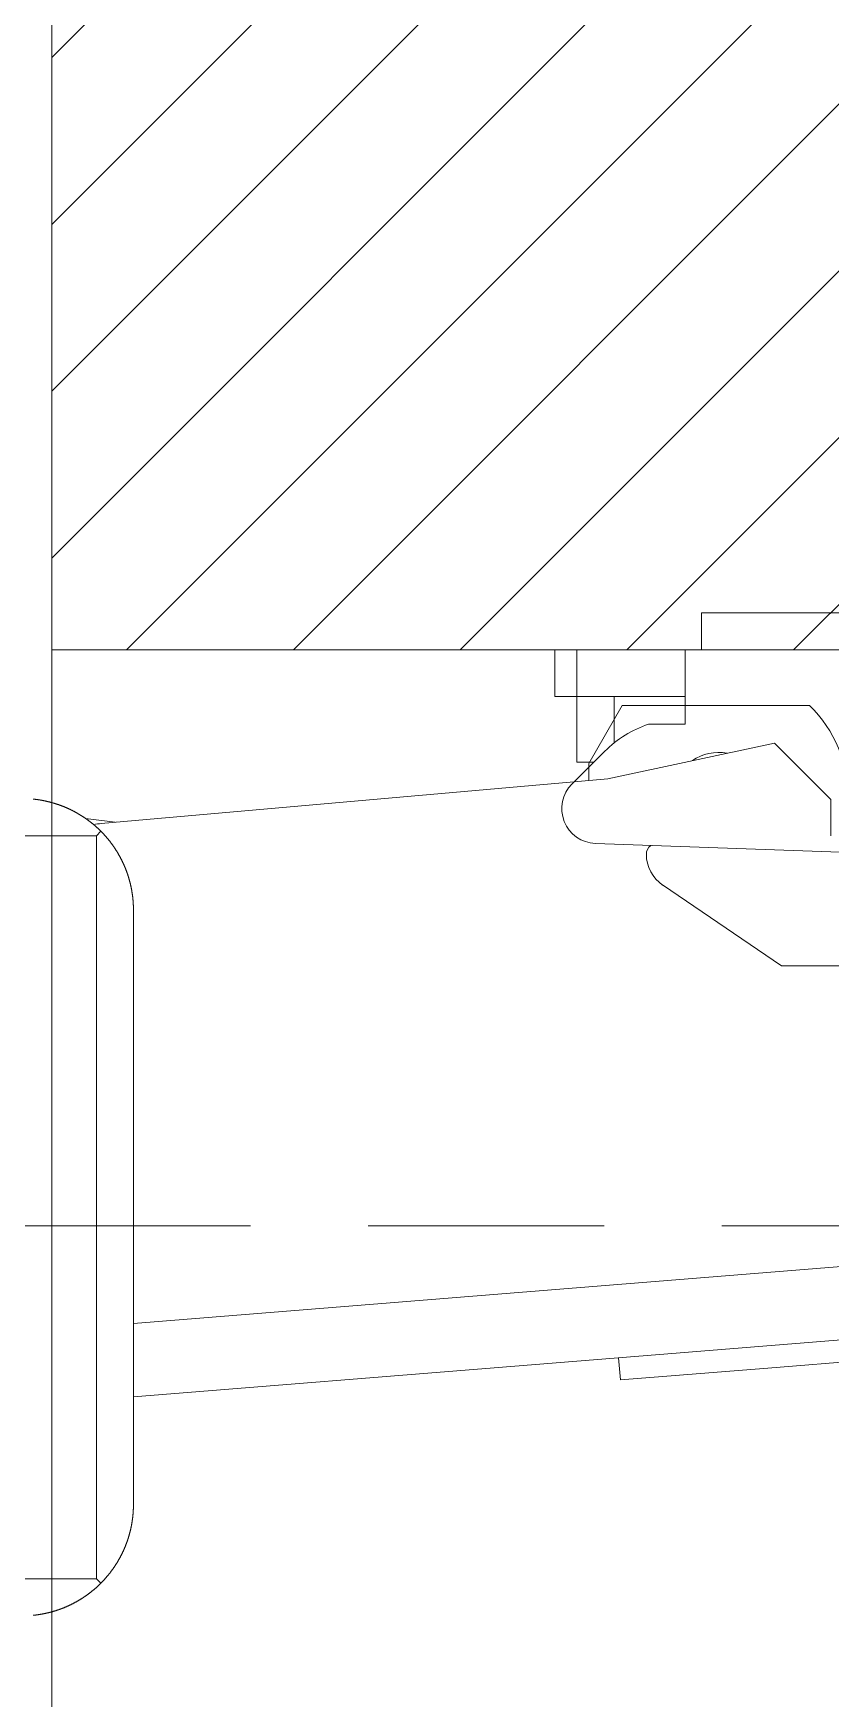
# Model space of a CAD drawing. Header units: millimetres. Extents: x -853320 to 19484, y -510814 to 9708.
# Drawn here: x 12107.37 to 12128.85, y 7799.09 to 7843.91 of the extents above; entities that cross this region are included whole.
import ezdxf

# ---------------------------------------------------------------- set-up
doc = ezdxf.new("R2010")
doc.units = ezdxf.units.MM
doc.linetypes.add('NASCOSTA', pattern=[9.525, 6.35, -3.175])
for name, color, linetype, lineweight in [('F_ARREDI', 7, 'Continuous', 5), ('F_FERRAMENTA', 253, 'Continuous', 5), ('F_Guide', 1, 'Continuous', 9), ('F_LSB Lam.to BIANCO', 30, 'Continuous', 5), ('F_MULTI laminato OPACO', 1, 'Continuous', 5)]:
    doc.layers.add(name, color=color, linetype=linetype, lineweight=lineweight)

# ---------------------------------------------------------------- blocks, each defined once
blk = doc.blocks.new('CERNIERA_batttuta_pianta')
at = {"layer": 'F_FERRAMENTA'}
for p, q in [((813217.441, 528416.163), (813212.389, 528478.95)), ((813218.569, 528426.657), (813217.726, 528437.139)), ((813218.642, 528433.247), (813218.323, 528437.214)), ((813201.82, 528433.425), (813203.334, 528434.942)), ((813203.334, 528434.942), (813204.317, 528434.943)), ((813200.81, 528429.327), (813200.81, 528434.374)), ((813202.777, 528428.941), (813201.82, 528433.425)), ((813218.961, 528429.28), (813218.642, 528433.247)), ((813202.372, 528428.425), (813200.81, 528429.327)), ((813218.362, 528429.231), (813218.961, 528429.28)), ((813203.982, 528415.296), (813202.777, 528428.941)), ((813202.372, 528428.425), (813202.822, 528428.425)), ((813219.414, 528416.163), (813218.569, 528426.657)), ((813205.437, 528416.032), (813205.445, 528416.035)), ((813205.445, 528416.035), (813205.453, 528416.037)), ((813205.453, 528416.037), (813205.462, 528416.04)), ((813205.462, 528416.04), (813205.47, 528416.042)), ((813205.47, 528416.042), (813205.478, 528416.044)), ((813205.478, 528416.044), (813205.486, 528416.047)), ((813205.486, 528416.047), (813205.494, 528416.049)), ((813205.494, 528416.049), (813205.502, 528416.051)), ((813205.502, 528416.051), (813205.51, 528416.054)), ((813205.51, 528416.054), (813205.518, 528416.056)), ((813205.518, 528416.056), (813205.526, 528416.058)), ((813205.526, 528416.058), (813205.535, 528416.06)), ((813205.535, 528416.06), (813205.543, 528416.062)), ((813205.543, 528416.062), (813205.551, 528416.065)), ((813205.551, 528416.065), (813205.559, 528416.067)), ((813205.559, 528416.067), (813205.567, 528416.069)), ((813205.567, 528416.069), (813205.575, 528416.071)), ((813205.575, 528416.071), (813205.583, 528416.073)), ((813205.583, 528416.073), (813205.592, 528416.075)), ((813205.592, 528416.075), (813205.6, 528416.077)), ((813205.6, 528416.077), (813205.608, 528416.079)), ((813205.608, 528416.079), (813205.616, 528416.081)), ((813205.616, 528416.081), (813205.624, 528416.083)), ((813205.624, 528416.083), (813205.632, 528416.085)), ((813205.632, 528416.085), (813205.64, 528416.087)), ((813205.64, 528416.087), (813205.649, 528416.088)), ((813205.649, 528416.088), (813205.657, 528416.09)), ((813205.657, 528416.09), (813205.665, 528416.092)), ((813205.665, 528416.092), (813205.673, 528416.094)), ((813205.673, 528416.094), (813205.681, 528416.096)), ((813205.681, 528416.096), (813205.689, 528416.097)), ((813205.689, 528416.097), (813205.697, 528416.099)), ((813205.697, 528416.099), (813205.706, 528416.101)), ((813205.706, 528416.101), (813205.714, 528416.103)), ((813205.714, 528416.103), (813205.722, 528416.104)), ((813205.722, 528416.104), (813205.73, 528416.106)), ((813205.73, 528416.106), (813205.738, 528416.107)), ((813205.738, 528416.107), (813205.746, 528416.109)), ((813205.746, 528416.109), (813205.755, 528416.11)), ((813205.755, 528416.11), (813205.763, 528416.112)), ((813205.763, 528416.112), (813205.771, 528416.114)), ((813205.771, 528416.114), (813205.779, 528416.115)), ((813205.779, 528416.115), (813205.787, 528416.116)), ((813205.787, 528416.116), (813205.795, 528416.118)), ((813205.795, 528416.118), (813205.803, 528416.119)), ((813205.803, 528416.119), (813205.812, 528416.121)), ((813205.812, 528416.121), (813205.82, 528416.122)), ((813205.82, 528416.122), (813205.828, 528416.123)), ((813205.828, 528416.123), (813205.836, 528416.125)), ((813205.836, 528416.125), (813205.844, 528416.126)), ((813205.844, 528416.126), (813205.852, 528416.127)), ((813205.852, 528416.127), (813205.861, 528416.129)), ((813205.861, 528416.129), (813205.869, 528416.13)), ((813205.869, 528416.13), (813205.877, 528416.131)), ((813205.877, 528416.131), (813205.885, 528416.132)), ((813205.885, 528416.132), (813205.893, 528416.133)), ((813205.893, 528416.133), (813205.901, 528416.134)), ((813205.901, 528416.134), (813205.909, 528416.136)), ((813205.909, 528416.136), (813205.917, 528416.137)), ((813205.917, 528416.137), (813205.926, 528416.138)), ((813205.926, 528416.138), (813205.934, 528416.139)), ((813205.934, 528416.139), (813205.942, 528416.14)), ((813205.942, 528416.14), (813205.95, 528416.141)), ((813205.95, 528416.141), (813205.958, 528416.142)), ((813205.958, 528416.142), (813205.966, 528416.143)), ((813205.966, 528416.143), (813205.974, 528416.144)), ((813205.974, 528416.144), (813205.982, 528416.144)), ((813205.982, 528416.144), (813205.991, 528416.145)), ((813205.991, 528416.145), (813205.999, 528416.146)), ((813205.999, 528416.146), (813206.007, 528416.147)), ((813206.007, 528416.147), (813206.015, 528416.148)), ((813206.015, 528416.148), (813206.023, 528416.149)), ((813206.023, 528416.149), (813206.031, 528416.149)), ((813206.031, 528416.149), (813206.039, 528416.15)), ((813206.039, 528416.15), (813206.047, 528416.151)), ((813206.047, 528416.151), (813206.055, 528416.152)), ((813206.055, 528416.152), (813206.063, 528416.152)), ((813206.063, 528416.152), (813206.071, 528416.153)), ((813206.071, 528416.153), (813206.079, 528416.154)), ((813206.079, 528416.154), (813206.087, 528416.154)), ((813206.087, 528416.154), (813206.096, 528416.155)), ((813206.096, 528416.155), (813206.104, 528416.155)), ((813206.104, 528416.155), (813206.112, 528416.156)), ((813206.112, 528416.156), (813206.12, 528416.156)), ((813206.12, 528416.156), (813206.128, 528416.157)), ((813206.128, 528416.157), (813206.136, 528416.157)), ((813206.136, 528416.157), (813206.144, 528416.158)), ((813206.144, 528416.158), (813206.152, 528416.158)), ((813206.152, 528416.158), (813206.16, 528416.159)), ((813206.16, 528416.159), (813206.168, 528416.159)), ((813206.168, 528416.159), (813206.176, 528416.159)), ((813206.176, 528416.159), (813206.184, 528416.16)), ((813206.184, 528416.16), (813206.192, 528416.16)), ((813206.192, 528416.16), (813206.2, 528416.16)), ((813206.2, 528416.16), (813206.208, 528416.161)), ((813206.208, 528416.161), (813206.216, 528416.161)), ((813206.216, 528416.161), (813206.224, 528416.161)), ((813206.224, 528416.161), (813206.232, 528416.161)), ((813206.232, 528416.161), (813206.24, 528416.162)), ((813206.24, 528416.162), (813206.247, 528416.162)), ((813206.247, 528416.162), (813206.255, 528416.162)), ((813206.255, 528416.162), (813206.263, 528416.162)), ((813206.263, 528416.162), (813206.271, 528416.162)), ((813206.271, 528416.162), (813206.279, 528416.162)), ((813206.279, 528416.162), (813206.287, 528416.162)), ((813206.287, 528416.162), (813206.295, 528416.162)), ((813206.295, 528416.162), (813206.303, 528416.163)), ((813206.303, 528416.163), (813206.311, 528416.163)), ((813206.311, 528416.163), (813222.311, 528416.163)), ((813222.319, 528416.163), (813222.311, 528416.163)), ((813222.327, 528416.162), (813222.319, 528416.163)), ((813222.335, 528416.162), (813222.327, 528416.162)), ((813222.343, 528416.162), (813222.335, 528416.162)), ((813222.351, 528416.162), (813222.343, 528416.162)), ((813222.359, 528416.162), (813222.351, 528416.162)), ((813222.366, 528416.162), (813222.359, 528416.162)), ((813222.374, 528416.162), (813222.366, 528416.162)), ((813222.382, 528416.162), (813222.374, 528416.162)), ((813222.39, 528416.161), (813222.382, 528416.162)), ((813222.398, 528416.161), (813222.39, 528416.161)), ((813222.406, 528416.161), (813222.398, 528416.161)), ((813222.414, 528416.161), (813222.406, 528416.161)), ((813222.422, 528416.16), (813222.414, 528416.161)), ((813222.43, 528416.16), (813222.422, 528416.16)), ((813222.438, 528416.16), (813222.43, 528416.16)), ((813222.446, 528416.159), (813222.438, 528416.16)), ((813222.454, 528416.159), (813222.446, 528416.159)), ((813222.462, 528416.159), (813222.454, 528416.159)), ((813222.47, 528416.158), (813222.462, 528416.159)), ((813222.478, 528416.158), (813222.47, 528416.158)), ((813222.486, 528416.157), (813222.478, 528416.158)), ((813222.494, 528416.157), (813222.486, 528416.157)), ((813222.502, 528416.156), (813222.494, 528416.157)), ((813222.51, 528416.156), (813222.502, 528416.156)), ((813222.518, 528416.155), (813222.51, 528416.156)), ((813222.526, 528416.155), (813222.518, 528416.155)), ((813222.534, 528416.154), (813222.526, 528416.155)), ((813222.542, 528416.154), (813222.534, 528416.154)), ((813222.551, 528416.153), (813222.542, 528416.154)), ((813222.559, 528416.152), (813222.551, 528416.153)), ((813222.567, 528416.152), (813222.559, 528416.152)), ((813222.575, 528416.151), (813222.567, 528416.152)), ((813222.583, 528416.15), (813222.575, 528416.151)), ((813222.591, 528416.149), (813222.583, 528416.15)), ((813222.599, 528416.149), (813222.591, 528416.149)), ((813222.607, 528416.148), (813222.599, 528416.149)), ((813222.615, 528416.147), (813222.607, 528416.148)), ((813222.623, 528416.146), (813222.615, 528416.147)), ((813222.631, 528416.145), (813222.623, 528416.146)), ((813222.639, 528416.144), (813222.631, 528416.145)), ((813222.648, 528416.144), (813222.639, 528416.144)), ((813222.656, 528416.143), (813222.648, 528416.144)), ((813222.664, 528416.142), (813222.656, 528416.143)), ((813222.672, 528416.141), (813222.664, 528416.142)), ((813222.68, 528416.14), (813222.672, 528416.141)), ((813222.688, 528416.139), (813222.68, 528416.14)), ((813222.696, 528416.138), (813222.688, 528416.139)), ((813222.704, 528416.137), (813222.696, 528416.138)), ((813222.713, 528416.136), (813222.704, 528416.137)), ((813222.721, 528416.134), (813222.713, 528416.136)), ((813222.729, 528416.133), (813222.721, 528416.134)), ((813222.737, 528416.132), (813222.729, 528416.133)), ((813222.745, 528416.131), (813222.737, 528416.132)), ((813222.753, 528416.13), (813222.745, 528416.131)), ((813222.761, 528416.129), (813222.753, 528416.13)), ((813222.77, 528416.127), (813222.761, 528416.129)), ((813222.778, 528416.126), (813222.77, 528416.127)), ((813222.786, 528416.125), (813222.778, 528416.126)), ((813222.794, 528416.123), (813222.786, 528416.125)), ((813222.802, 528416.122), (813222.794, 528416.123)), ((813222.81, 528416.121), (813222.802, 528416.122)), ((813222.818, 528416.119), (813222.81, 528416.121)), ((813222.827, 528416.118), (813222.818, 528416.119)), ((813222.835, 528416.116), (813222.827, 528416.118)), ((813222.843, 528416.115), (813222.835, 528416.116)), ((813222.851, 528416.114), (813222.843, 528416.115)), ((813222.859, 528416.112), (813222.851, 528416.114)), ((813222.867, 528416.11), (813222.859, 528416.112)), ((813222.876, 528416.109), (813222.867, 528416.11)), ((813222.884, 528416.107), (813222.876, 528416.109)), ((813222.892, 528416.106), (813222.884, 528416.107)), ((813222.9, 528416.104), (813222.892, 528416.106)), ((813222.908, 528416.103), (813222.9, 528416.104)), ((813222.916, 528416.101), (813222.908, 528416.103)), ((813222.924, 528416.099), (813222.916, 528416.101)), ((813222.933, 528416.097), (813222.924, 528416.099)), ((813222.941, 528416.096), (813222.933, 528416.097)), ((813222.949, 528416.094), (813222.941, 528416.096)), ((813222.957, 528416.092), (813222.949, 528416.094)), ((813222.965, 528416.09), (813222.957, 528416.092)), ((813222.973, 528416.088), (813222.965, 528416.09)), ((813222.982, 528416.087), (813222.973, 528416.088)), ((813222.99, 528416.085), (813222.982, 528416.087)), ((813222.998, 528416.083), (813222.99, 528416.085)), ((813223.006, 528416.081), (813222.998, 528416.083)), ((813223.014, 528416.079), (813223.006, 528416.081)), ((813223.022, 528416.077), (813223.014, 528416.079)), ((813223.03, 528416.075), (813223.022, 528416.077)), ((813223.039, 528416.073), (813223.03, 528416.075)), ((813223.047, 528416.071), (813223.039, 528416.073)), ((813223.055, 528416.069), (813223.047, 528416.071)), ((813223.063, 528416.067), (813223.055, 528416.069)), ((813223.071, 528416.065), (813223.063, 528416.067)), ((813223.079, 528416.062), (813223.071, 528416.065)), ((813223.087, 528416.06), (813223.079, 528416.062)), ((813223.095, 528416.058), (813223.087, 528416.06)), ((813223.104, 528416.056), (813223.095, 528416.058)), ((813223.112, 528416.054), (813223.104, 528416.056)), ((813223.12, 528416.051), (813223.112, 528416.054)), ((813223.128, 528416.049), (813223.12, 528416.051)), ((813223.136, 528416.047), (813223.128, 528416.049)), ((813223.144, 528416.044), (813223.136, 528416.047)), ((813223.152, 528416.042), (813223.144, 528416.044)), ((813223.16, 528416.04), (813223.152, 528416.042)), ((813223.168, 528416.037), (813223.16, 528416.04)), ((813223.177, 528416.035), (813223.168, 528416.037)), ((813223.185, 528416.032), (813223.177, 528416.035)), ((813203.845, 528414.872), (813203.949, 528415.672)), ((813204.539, 528415.584), (813204.547, 528415.589)), ((813204.547, 528415.589), (813204.554, 528415.594)), ((813204.554, 528415.594), (813204.561, 528415.599)), ((813204.561, 528415.599), (813204.568, 528415.604)), ((813204.568, 528415.604), (813204.575, 528415.609)), ((813204.575, 528415.609), (813204.582, 528415.614)), ((813204.582, 528415.614), (813204.589, 528415.619)), ((813204.589, 528415.619), (813204.596, 528415.624)), ((813204.596, 528415.624), (813204.604, 528415.629)), ((813204.604, 528415.629), (813204.611, 528415.634)), ((813204.611, 528415.634), (813204.618, 528415.639)), ((813204.618, 528415.639), (813204.625, 528415.644)), ((813204.625, 528415.644), (813204.633, 528415.649)), ((813204.633, 528415.649), (813204.64, 528415.654)), ((813204.64, 528415.654), (813204.647, 528415.659)), ((813204.647, 528415.659), (813204.654, 528415.664)), ((813204.654, 528415.664), (813204.662, 528415.668)), ((813204.662, 528415.668), (813204.669, 528415.673)), ((813204.669, 528415.673), (813204.676, 528415.678)), ((813204.676, 528415.678), (813204.684, 528415.683)), ((813204.684, 528415.683), (813204.691, 528415.687)), ((813204.691, 528415.687), (813204.698, 528415.692)), ((813204.698, 528415.692), (813204.706, 528415.697)), ((813204.706, 528415.697), (813204.713, 528415.701)), ((813204.713, 528415.701), (813204.72, 528415.706)), ((813204.72, 528415.706), (813204.728, 528415.711)), ((813204.728, 528415.711), (813204.735, 528415.715)), ((813204.735, 528415.715), (813204.742, 528415.72)), ((813204.742, 528415.72), (813204.75, 528415.724)), ((813204.75, 528415.724), (813204.757, 528415.729)), ((813204.757, 528415.729), (813204.765, 528415.733)), ((813204.765, 528415.733), (813204.772, 528415.738)), ((813204.772, 528415.738), (813204.78, 528415.742)), ((813204.78, 528415.742), (813204.787, 528415.747)), ((813204.787, 528415.747), (813204.795, 528415.751)), ((813204.795, 528415.751), (813204.802, 528415.755)), ((813204.802, 528415.755), (813204.81, 528415.76)), ((813204.81, 528415.76), (813204.817, 528415.764)), ((813204.817, 528415.764), (813204.825, 528415.768)), ((813204.825, 528415.768), (813204.832, 528415.773)), ((813204.832, 528415.773), (813204.84, 528415.777)), ((813204.84, 528415.777), (813204.847, 528415.781)), ((813204.847, 528415.781), (813204.855, 528415.785)), ((813204.855, 528415.785), (813204.862, 528415.79)), ((813204.862, 528415.79), (813204.87, 528415.794)), ((813204.87, 528415.794), (813204.878, 528415.798)), ((813204.878, 528415.798), (813204.885, 528415.802)), ((813204.885, 528415.802), (813204.893, 528415.806)), ((813204.893, 528415.806), (813204.9, 528415.81)), ((813204.9, 528415.81), (813204.908, 528415.814)), ((813204.908, 528415.814), (813204.916, 528415.818)), ((813204.916, 528415.818), (813204.923, 528415.822)), ((813204.923, 528415.822), (813204.931, 528415.826)), ((813204.931, 528415.826), (813204.939, 528415.83)), ((813204.939, 528415.83), (813204.946, 528415.834)), ((813204.946, 528415.834), (813204.954, 528415.838)), ((813204.954, 528415.838), (813204.962, 528415.842)), ((813204.962, 528415.842), (813204.97, 528415.846)), ((813204.97, 528415.846), (813204.977, 528415.85)), ((813204.977, 528415.85), (813204.985, 528415.854)), ((813204.985, 528415.854), (813204.993, 528415.857)), ((813204.993, 528415.857), (813205, 528415.861)), ((813205, 528415.861), (813205.008, 528415.865)), ((813205.008, 528415.865), (813205.016, 528415.869)), ((813205.016, 528415.869), (813205.024, 528415.872)), ((813205.024, 528415.872), (813205.031, 528415.876)), ((813205.031, 528415.876), (813205.039, 528415.88)), ((813205.039, 528415.88), (813205.047, 528415.883)), ((813205.047, 528415.883), (813205.055, 528415.887)), ((813205.055, 528415.887), (813205.063, 528415.891)), ((813205.063, 528415.891), (813205.071, 528415.894)), ((813205.071, 528415.894), (813205.078, 528415.898)), ((813205.078, 528415.898), (813205.086, 528415.901)), ((813205.086, 528415.901), (813205.094, 528415.905)), ((813205.094, 528415.905), (813205.102, 528415.908)), ((813205.102, 528415.908), (813205.11, 528415.912)), ((813205.11, 528415.912), (813205.118, 528415.915)), ((813205.118, 528415.915), (813205.125, 528415.918)), ((813205.125, 528415.918), (813205.133, 528415.922)), ((813205.133, 528415.922), (813205.141, 528415.925)), ((813205.141, 528415.925), (813205.149, 528415.928)), ((813205.149, 528415.928), (813205.157, 528415.932)), ((813205.157, 528415.932), (813205.165, 528415.935)), ((813205.165, 528415.935), (813205.173, 528415.938)), ((813205.173, 528415.938), (813205.181, 528415.942)), ((813205.181, 528415.942), (813205.189, 528415.945)), ((813205.189, 528415.945), (813205.197, 528415.948)), ((813205.197, 528415.948), (813205.205, 528415.951)), ((813205.205, 528415.951), (813205.213, 528415.954)), ((813205.213, 528415.954), (813205.22, 528415.957)), ((813205.22, 528415.957), (813205.228, 528415.96)), ((813205.228, 528415.96), (813205.236, 528415.963)), ((813205.236, 528415.963), (813205.244, 528415.967)), ((813205.244, 528415.967), (813205.252, 528415.97)), ((813205.252, 528415.97), (813205.26, 528415.973)), ((813205.26, 528415.973), (813205.268, 528415.976)), ((813205.268, 528415.976), (813205.276, 528415.978)), ((813205.276, 528415.978), (813205.284, 528415.981)), ((813205.284, 528415.981), (813205.292, 528415.984)), ((813205.292, 528415.984), (813205.3, 528415.987)), ((813205.3, 528415.987), (813205.308, 528415.99)), ((813205.308, 528415.99), (813205.316, 528415.993)), ((813205.316, 528415.993), (813205.324, 528415.996)), ((813205.324, 528415.996), (813205.332, 528415.998)), ((813205.332, 528415.998), (813205.34, 528416.001)), ((813205.34, 528416.001), (813205.349, 528416.004)), ((813205.349, 528416.004), (813205.357, 528416.007)), ((813205.357, 528416.007), (813205.365, 528416.009)), ((813205.365, 528416.009), (813205.373, 528416.012)), ((813205.373, 528416.012), (813205.381, 528416.015)), ((813205.381, 528416.015), (813205.389, 528416.017)), ((813205.389, 528416.017), (813205.397, 528416.02)), ((813205.397, 528416.02), (813205.405, 528416.022)), ((813205.405, 528416.022), (813205.413, 528416.025)), ((813205.413, 528416.025), (813205.421, 528416.027)), ((813205.421, 528416.027), (813205.429, 528416.03)), ((813205.429, 528416.03), (813205.437, 528416.032)), ((813223.193, 528416.03), (813223.185, 528416.032)), ((813223.201, 528416.027), (813223.193, 528416.03)), ((813223.209, 528416.025), (813223.201, 528416.027)), ((813223.217, 528416.022), (813223.209, 528416.025)), ((813223.225, 528416.02), (813223.217, 528416.022)), ((813223.233, 528416.017), (813223.225, 528416.02)), ((813223.241, 528416.015), (813223.233, 528416.017)), ((813223.249, 528416.012), (813223.241, 528416.015)), ((813223.257, 528416.009), (813223.249, 528416.012)), ((813223.265, 528416.007), (813223.257, 528416.009)), ((813223.273, 528416.004), (813223.265, 528416.007)), ((813223.281, 528416.001), (813223.273, 528416.004)), ((813223.289, 528415.998), (813223.281, 528416.001)), ((813223.297, 528415.996), (813223.289, 528415.998)), ((813223.306, 528415.993), (813223.297, 528415.996)), ((813223.314, 528415.99), (813223.306, 528415.993)), ((813223.322, 528415.987), (813223.314, 528415.99)), ((813223.33, 528415.984), (813223.322, 528415.987)), ((813223.338, 528415.981), (813223.33, 528415.984)), ((813223.346, 528415.978), (813223.338, 528415.981)), ((813223.354, 528415.976), (813223.346, 528415.978)), ((813223.362, 528415.973), (813223.354, 528415.976)), ((813223.37, 528415.97), (813223.362, 528415.973)), ((813223.378, 528415.967), (813223.37, 528415.97)), ((813223.385, 528415.963), (813223.378, 528415.967)), ((813223.393, 528415.96), (813223.385, 528415.963)), ((813223.401, 528415.957), (813223.393, 528415.96)), ((813223.409, 528415.954), (813223.401, 528415.957)), ((813223.417, 528415.951), (813223.409, 528415.954)), ((813223.425, 528415.948), (813223.417, 528415.951)), ((813223.433, 528415.945), (813223.425, 528415.948)), ((813223.441, 528415.942), (813223.433, 528415.945)), ((813223.449, 528415.938), (813223.441, 528415.942)), ((813223.457, 528415.935), (813223.449, 528415.938)), ((813223.465, 528415.932), (813223.457, 528415.935)), ((813223.473, 528415.928), (813223.465, 528415.932)), ((813223.481, 528415.925), (813223.473, 528415.928)), ((813223.489, 528415.922), (813223.481, 528415.925)), ((813223.496, 528415.918), (813223.489, 528415.922)), ((813223.504, 528415.915), (813223.496, 528415.918)), ((813223.512, 528415.912), (813223.504, 528415.915)), ((813223.52, 528415.908), (813223.512, 528415.912)), ((813223.528, 528415.905), (813223.52, 528415.908)), ((813223.536, 528415.901), (813223.528, 528415.905)), ((813223.544, 528415.898), (813223.536, 528415.901)), ((813223.551, 528415.894), (813223.544, 528415.898)), ((813223.559, 528415.891), (813223.551, 528415.894)), ((813223.567, 528415.887), (813223.559, 528415.891)), ((813223.575, 528415.883), (813223.567, 528415.887)), ((813223.583, 528415.88), (813223.575, 528415.883)), ((813223.59, 528415.876), (813223.583, 528415.88)), ((813223.598, 528415.872), (813223.59, 528415.876)), ((813223.606, 528415.869), (813223.598, 528415.872)), ((813223.614, 528415.865), (813223.606, 528415.869)), ((813223.621, 528415.861), (813223.614, 528415.865)), ((813223.629, 528415.857), (813223.621, 528415.861)), ((813223.637, 528415.854), (813223.629, 528415.857)), ((813223.645, 528415.85), (813223.637, 528415.854)), ((813223.652, 528415.846), (813223.645, 528415.85)), ((813223.66, 528415.842), (813223.652, 528415.846)), ((813223.668, 528415.838), (813223.66, 528415.842)), ((813223.675, 528415.834), (813223.668, 528415.838)), ((813223.683, 528415.83), (813223.675, 528415.834)), ((813223.691, 528415.826), (813223.683, 528415.83)), ((813223.698, 528415.822), (813223.691, 528415.826)), ((813223.706, 528415.818), (813223.698, 528415.822)), ((813223.714, 528415.814), (813223.706, 528415.818)), ((813223.721, 528415.81), (813223.714, 528415.814)), ((813223.729, 528415.806), (813223.721, 528415.81)), ((813223.737, 528415.802), (813223.729, 528415.806)), ((813223.744, 528415.798), (813223.737, 528415.802)), ((813223.752, 528415.794), (813223.744, 528415.798)), ((813223.759, 528415.79), (813223.752, 528415.794)), ((813223.767, 528415.785), (813223.759, 528415.79)), ((813223.775, 528415.781), (813223.767, 528415.785)), ((813223.782, 528415.777), (813223.775, 528415.781)), ((813223.79, 528415.773), (813223.782, 528415.777)), ((813223.797, 528415.768), (813223.79, 528415.773)), ((813223.805, 528415.764), (813223.797, 528415.768)), ((813223.812, 528415.76), (813223.805, 528415.764)), ((813223.82, 528415.755), (813223.812, 528415.76)), ((813223.827, 528415.751), (813223.82, 528415.755)), ((813223.835, 528415.747), (813223.827, 528415.751)), ((813223.842, 528415.742), (813223.835, 528415.747)), ((813223.85, 528415.738), (813223.842, 528415.742)), ((813223.857, 528415.733), (813223.85, 528415.738)), ((813223.865, 528415.729), (813223.857, 528415.733)), ((813223.872, 528415.724), (813223.865, 528415.729)), ((813223.879, 528415.72), (813223.872, 528415.724)), ((813223.887, 528415.715), (813223.879, 528415.72)), ((813223.894, 528415.711), (813223.887, 528415.715)), ((813223.902, 528415.706), (813223.894, 528415.711)), ((813223.909, 528415.701), (813223.902, 528415.706)), ((813223.916, 528415.697), (813223.909, 528415.701)), ((813223.924, 528415.692), (813223.916, 528415.697)), ((813223.931, 528415.687), (813223.924, 528415.692)), ((813223.938, 528415.683), (813223.931, 528415.687)), ((813223.946, 528415.678), (813223.938, 528415.683)), ((813223.953, 528415.673), (813223.946, 528415.678)), ((813223.96, 528415.668), (813223.953, 528415.673)), ((813223.968, 528415.664), (813223.96, 528415.668)), ((813223.975, 528415.659), (813223.968, 528415.664)), ((813223.982, 528415.654), (813223.975, 528415.659)), ((813223.989, 528415.649), (813223.982, 528415.654)), ((813223.997, 528415.644), (813223.989, 528415.649)), ((813224.004, 528415.639), (813223.997, 528415.644)), ((813224.011, 528415.634), (813224.004, 528415.639)), ((813224.018, 528415.629), (813224.011, 528415.634)), ((813224.025, 528415.624), (813224.018, 528415.629)), ((813224.033, 528415.619), (813224.025, 528415.624)), ((813224.04, 528415.614), (813224.033, 528415.619)), ((813224.047, 528415.609), (813224.04, 528415.614)), ((813224.054, 528415.604), (813224.047, 528415.609)), ((813224.061, 528415.599), (813224.054, 528415.604)), ((813224.068, 528415.594), (813224.061, 528415.599)), ((813224.075, 528415.589), (813224.068, 528415.594)), ((813224.082, 528415.584), (813224.075, 528415.589)), ((813204.049, 528415.134), (813204.055, 528415.141)), ((813204.055, 528415.141), (813204.061, 528415.147)), ((813204.061, 528415.147), (813204.067, 528415.154)), ((813204.067, 528415.154), (813204.073, 528415.16)), ((813204.073, 528415.16), (813204.079, 528415.167)), ((813204.079, 528415.167), (813204.085, 528415.174)), ((813204.085, 528415.174), (813204.091, 528415.18)), ((813204.091, 528415.18), (813204.097, 528415.187)), ((813204.097, 528415.187), (813204.103, 528415.193)), ((813204.103, 528415.193), (813204.109, 528415.2)), ((813204.109, 528415.2), (813204.115, 528415.207)), ((813204.115, 528415.207), (813204.121, 528415.213)), ((813204.121, 528415.213), (813204.127, 528415.22)), ((813204.127, 528415.22), (813204.133, 528415.226)), ((813204.133, 528415.226), (813204.139, 528415.233)), ((813204.139, 528415.233), (813204.146, 528415.239)), ((813204.146, 528415.239), (813204.152, 528415.245)), ((813204.152, 528415.245), (813204.158, 528415.252)), ((813204.158, 528415.252), (813204.164, 528415.258)), ((813204.164, 528415.258), (813204.171, 528415.265)), ((813204.171, 528415.265), (813204.177, 528415.271)), ((813204.177, 528415.271), (813204.183, 528415.278)), ((813204.183, 528415.278), (813204.19, 528415.284)), ((813204.19, 528415.284), (813204.196, 528415.29)), ((813204.311, 528415.163), (813204.19, 528415.284)), ((813204.196, 528415.29), (813204.202, 528415.297)), ((813204.202, 528415.297), (813204.209, 528415.303)), ((813204.209, 528415.303), (813204.215, 528415.309)), ((813204.215, 528415.309), (813204.222, 528415.315)), ((813204.222, 528415.315), (813204.228, 528415.322)), ((813204.228, 528415.322), (813204.234, 528415.328)), ((813204.234, 528415.328), (813204.241, 528415.334)), ((813204.241, 528415.334), (813204.247, 528415.34)), ((813204.247, 528415.34), (813204.254, 528415.346)), ((813204.254, 528415.346), (813204.26, 528415.352)), ((813204.26, 528415.352), (813204.267, 528415.359)), ((813204.267, 528415.359), (813204.273, 528415.365)), ((813204.273, 528415.365), (813204.28, 528415.371)), ((813204.28, 528415.371), (813204.287, 528415.377)), ((813204.287, 528415.377), (813204.293, 528415.383)), ((813204.293, 528415.383), (813204.3, 528415.389)), ((813204.3, 528415.389), (813204.306, 528415.395)), ((813204.306, 528415.395), (813204.313, 528415.401)), ((813204.311, 528415.163), (813224.311, 528415.163)), ((813204.311, 528412.963), (813204.311, 528415.163)), ((813204.313, 528415.401), (813204.32, 528415.406)), ((813204.32, 528415.406), (813204.326, 528415.412)), ((813204.326, 528415.412), (813204.333, 528415.418)), ((813204.333, 528415.418), (813204.34, 528415.424)), ((813204.34, 528415.424), (813204.346, 528415.43)), ((813204.346, 528415.43), (813204.353, 528415.436)), ((813204.353, 528415.436), (813204.36, 528415.441)), ((813204.36, 528415.441), (813204.367, 528415.447)), ((813204.367, 528415.447), (813204.373, 528415.453)), ((813204.373, 528415.453), (813204.38, 528415.459)), ((813204.38, 528415.459), (813204.387, 528415.464)), ((813204.387, 528415.464), (813204.394, 528415.47)), ((813204.394, 528415.47), (813204.4, 528415.476)), ((813204.4, 528415.476), (813204.407, 528415.481)), ((813204.407, 528415.481), (813204.414, 528415.487)), ((813204.414, 528415.487), (813204.421, 528415.492)), ((813204.421, 528415.492), (813204.428, 528415.498)), ((813204.428, 528415.498), (813204.435, 528415.503)), ((813204.435, 528415.503), (813204.442, 528415.509)), ((813204.442, 528415.509), (813204.448, 528415.514)), ((813204.448, 528415.514), (813204.455, 528415.52)), ((813204.455, 528415.52), (813204.462, 528415.525)), ((813204.462, 528415.525), (813204.469, 528415.531)), ((813204.469, 528415.531), (813204.476, 528415.536)), ((813204.476, 528415.536), (813204.483, 528415.541)), ((813204.483, 528415.541), (813204.49, 528415.547)), ((813204.49, 528415.547), (813204.497, 528415.552)), ((813204.497, 528415.552), (813204.504, 528415.557)), ((813204.504, 528415.557), (813204.511, 528415.563)), ((813204.511, 528415.563), (813204.518, 528415.568)), ((813204.518, 528415.568), (813204.525, 528415.573)), ((813204.525, 528415.573), (813204.532, 528415.578)), ((813204.532, 528415.578), (813204.539, 528415.584)), ((813224.09, 528415.578), (813224.082, 528415.584)), ((813224.097, 528415.573), (813224.09, 528415.578)), ((813224.104, 528415.568), (813224.097, 528415.573)), ((813224.111, 528415.563), (813224.104, 528415.568)), ((813224.118, 528415.557), (813224.111, 528415.563)), ((813224.125, 528415.552), (813224.118, 528415.557)), ((813224.132, 528415.547), (813224.125, 528415.552)), ((813224.139, 528415.541), (813224.132, 528415.547)), ((813224.146, 528415.536), (813224.139, 528415.541)), ((813224.153, 528415.531), (813224.146, 528415.536)), ((813224.16, 528415.525), (813224.153, 528415.531)), ((813224.167, 528415.52), (813224.16, 528415.525)), ((813224.173, 528415.514), (813224.167, 528415.52)), ((813224.18, 528415.509), (813224.173, 528415.514)), ((813224.187, 528415.503), (813224.18, 528415.509)), ((813224.194, 528415.498), (813224.187, 528415.503)), ((813224.201, 528415.492), (813224.194, 528415.498)), ((813224.208, 528415.487), (813224.201, 528415.492)), ((813224.215, 528415.481), (813224.208, 528415.487)), ((813224.221, 528415.476), (813224.215, 528415.481)), ((813224.228, 528415.47), (813224.221, 528415.476)), ((813224.235, 528415.464), (813224.228, 528415.47)), ((813224.242, 528415.459), (813224.235, 528415.464)), ((813224.249, 528415.453), (813224.242, 528415.459)), ((813224.255, 528415.447), (813224.249, 528415.453)), ((813224.262, 528415.441), (813224.255, 528415.447)), ((813224.269, 528415.436), (813224.262, 528415.441)), ((813224.276, 528415.43), (813224.269, 528415.436)), ((813224.282, 528415.424), (813224.276, 528415.43)), ((813224.289, 528415.418), (813224.282, 528415.424)), ((813224.296, 528415.412), (813224.289, 528415.418)), ((813224.302, 528415.406), (813224.296, 528415.412)), ((813224.309, 528415.401), (813224.302, 528415.406)), ((813224.316, 528415.395), (813224.309, 528415.401)), ((813224.311, 528415.163), (813224.432, 528415.284)), ((813224.311, 528412.963), (813224.311, 528415.163)), ((813224.322, 528415.389), (813224.316, 528415.395)), ((813224.329, 528415.383), (813224.322, 528415.389)), ((813224.335, 528415.377), (813224.329, 528415.383)), ((813224.342, 528415.371), (813224.335, 528415.377)), ((813224.348, 528415.365), (813224.342, 528415.371)), ((813224.355, 528415.359), (813224.348, 528415.365)), ((813224.361, 528415.352), (813224.355, 528415.359)), ((813224.368, 528415.346), (813224.361, 528415.352)), ((813224.374, 528415.34), (813224.368, 528415.346)), ((813224.381, 528415.334), (813224.374, 528415.34)), ((813224.387, 528415.328), (813224.381, 528415.334)), ((813224.394, 528415.322), (813224.387, 528415.328)), ((813224.4, 528415.315), (813224.394, 528415.322)), ((813224.407, 528415.309), (813224.4, 528415.315)), ((813224.413, 528415.303), (813224.407, 528415.309)), ((813224.42, 528415.297), (813224.413, 528415.303)), ((813224.426, 528415.29), (813224.42, 528415.297)), ((813224.432, 528415.284), (813224.426, 528415.29)), ((813224.439, 528415.278), (813224.432, 528415.284)), ((813224.445, 528415.271), (813224.439, 528415.278)), ((813224.451, 528415.265), (813224.445, 528415.271)), ((813224.458, 528415.258), (813224.451, 528415.265)), ((813224.464, 528415.252), (813224.458, 528415.258)), ((813224.47, 528415.245), (813224.464, 528415.252)), ((813224.476, 528415.239), (813224.47, 528415.245)), ((813224.482, 528415.233), (813224.476, 528415.239)), ((813224.489, 528415.226), (813224.482, 528415.233)), ((813224.495, 528415.22), (813224.489, 528415.226)), ((813224.501, 528415.213), (813224.495, 528415.22)), ((813224.507, 528415.207), (813224.501, 528415.213)), ((813224.513, 528415.2), (813224.507, 528415.207)), ((813224.519, 528415.193), (813224.513, 528415.2)), ((813224.525, 528415.187), (813224.519, 528415.193)), ((813224.531, 528415.18), (813224.525, 528415.187)), ((813224.537, 528415.174), (813224.531, 528415.18)), ((813224.543, 528415.167), (813224.537, 528415.174)), ((813224.549, 528415.16), (813224.543, 528415.167)), ((813224.555, 528415.154), (813224.549, 528415.16)), ((813224.561, 528415.147), (813224.555, 528415.154)), ((813224.567, 528415.141), (813224.561, 528415.147)), ((813224.572, 528415.134), (813224.567, 528415.141)), ((813203.727, 528414.686), (813203.731, 528414.694)), ((813203.731, 528414.694), (813203.736, 528414.701)), ((813203.736, 528414.701), (813203.74, 528414.709)), ((813203.74, 528414.709), (813203.745, 528414.716)), ((813203.745, 528414.716), (813203.749, 528414.724)), ((813203.749, 528414.724), (813203.754, 528414.731)), ((813203.754, 528414.731), (813203.758, 528414.738)), ((813203.758, 528414.738), (813203.763, 528414.746)), ((813203.763, 528414.746), (813203.767, 528414.753)), ((813203.767, 528414.753), (813203.772, 528414.761)), ((813203.772, 528414.761), (813203.777, 528414.768)), ((813203.777, 528414.768), (813203.781, 528414.775)), ((813203.781, 528414.775), (813203.786, 528414.783)), ((813203.786, 528414.783), (813203.791, 528414.79)), ((813203.791, 528414.79), (813203.795, 528414.797)), ((813203.795, 528414.797), (813203.8, 528414.805)), ((813203.8, 528414.805), (813203.805, 528414.812)), ((813203.805, 528414.812), (813203.81, 528414.819)), ((813203.81, 528414.819), (813203.815, 528414.826)), ((813203.815, 528414.826), (813203.82, 528414.834)), ((813203.82, 528414.834), (813203.824, 528414.841)), ((813203.824, 528414.841), (813203.829, 528414.848)), ((813203.829, 528414.848), (813203.834, 528414.855)), ((813203.834, 528414.855), (813203.839, 528414.863)), ((813203.839, 528414.863), (813203.844, 528414.87)), ((813203.844, 528414.87), (813203.849, 528414.877)), ((813203.849, 528414.877), (813203.854, 528414.884)), ((813203.854, 528414.884), (813203.859, 528414.891)), ((813203.859, 528414.891), (813203.864, 528414.899)), ((813203.864, 528414.899), (813203.869, 528414.906)), ((813203.869, 528414.906), (813203.874, 528414.913)), ((813203.874, 528414.913), (813203.88, 528414.92)), ((813203.88, 528414.92), (813203.885, 528414.927)), ((813203.885, 528414.927), (813203.89, 528414.934)), ((813203.89, 528414.934), (813203.895, 528414.941)), ((813203.895, 528414.941), (813203.9, 528414.948)), ((813203.9, 528414.948), (813203.905, 528414.955)), ((813203.905, 528414.955), (813203.911, 528414.962)), ((813203.911, 528414.962), (813203.916, 528414.969)), ((813203.916, 528414.969), (813203.921, 528414.976)), ((813203.921, 528414.976), (813203.927, 528414.983)), ((813203.927, 528414.983), (813203.932, 528414.99)), ((813203.932, 528414.99), (813203.937, 528414.997)), ((813203.937, 528414.997), (813203.943, 528415.004)), ((813203.943, 528415.004), (813203.948, 528415.011)), ((813203.948, 528415.011), (813203.954, 528415.018)), ((813203.954, 528415.018), (813203.959, 528415.025)), ((813203.959, 528415.025), (813203.965, 528415.032)), ((813203.965, 528415.032), (813203.97, 528415.039)), ((813203.97, 528415.039), (813203.976, 528415.046)), ((813203.976, 528415.046), (813203.981, 528415.053)), ((813203.981, 528415.053), (813203.987, 528415.059)), ((813203.987, 528415.059), (813203.992, 528415.066)), ((813203.992, 528415.066), (813203.998, 528415.073)), ((813203.998, 528415.073), (813204.004, 528415.08)), ((813204.004, 528415.08), (813204.009, 528415.087)), ((813204.009, 528415.087), (813204.015, 528415.093)), ((813204.015, 528415.093), (813204.021, 528415.1)), ((813204.021, 528415.1), (813204.026, 528415.107)), ((813204.026, 528415.107), (813204.032, 528415.114)), ((813204.032, 528415.114), (813204.038, 528415.12)), ((813204.038, 528415.12), (813204.044, 528415.127)), ((813204.044, 528415.127), (813204.049, 528415.134)), ((813224.578, 528415.127), (813224.572, 528415.134)), ((813224.584, 528415.12), (813224.578, 528415.127)), ((813224.59, 528415.114), (813224.584, 528415.12)), ((813224.596, 528415.107), (813224.59, 528415.114)), ((813224.601, 528415.1), (813224.596, 528415.107)), ((813224.607, 528415.093), (813224.601, 528415.1)), ((813224.613, 528415.087), (813224.607, 528415.093)), ((813224.618, 528415.08), (813224.613, 528415.087)), ((813224.624, 528415.073), (813224.618, 528415.08)), ((813224.63, 528415.066), (813224.624, 528415.073)), ((813224.635, 528415.059), (813224.63, 528415.066)), ((813224.641, 528415.053), (813224.635, 528415.059)), ((813224.646, 528415.046), (813224.641, 528415.053)), ((813224.652, 528415.039), (813224.646, 528415.046)), ((813224.657, 528415.032), (813224.652, 528415.039)), ((813224.663, 528415.025), (813224.657, 528415.032)), ((813224.668, 528415.018), (813224.663, 528415.025)), ((813224.674, 528415.011), (813224.668, 528415.018)), ((813224.679, 528415.004), (813224.674, 528415.011)), ((813224.685, 528414.997), (813224.679, 528415.004)), ((813224.69, 528414.99), (813224.685, 528414.997)), ((813224.695, 528414.983), (813224.69, 528414.99)), ((813224.701, 528414.976), (813224.695, 528414.983)), ((813224.706, 528414.969), (813224.701, 528414.976)), ((813224.711, 528414.962), (813224.706, 528414.969)), ((813224.716, 528414.955), (813224.711, 528414.962)), ((813224.722, 528414.948), (813224.716, 528414.955)), ((813224.727, 528414.941), (813224.722, 528414.948)), ((813224.732, 528414.934), (813224.727, 528414.941)), ((813224.737, 528414.927), (813224.732, 528414.934)), ((813224.742, 528414.92), (813224.737, 528414.927)), ((813224.747, 528414.913), (813224.742, 528414.92)), ((813224.753, 528414.906), (813224.747, 528414.913)), ((813224.758, 528414.899), (813224.753, 528414.906)), ((813224.763, 528414.891), (813224.758, 528414.899)), ((813224.768, 528414.884), (813224.763, 528414.891)), ((813224.773, 528414.877), (813224.768, 528414.884)), ((813224.778, 528414.87), (813224.773, 528414.877)), ((813224.783, 528414.863), (813224.778, 528414.87)), ((813224.788, 528414.855), (813224.783, 528414.863)), ((813224.793, 528414.848), (813224.788, 528414.855)), ((813224.797, 528414.841), (813224.793, 528414.848)), ((813224.802, 528414.834), (813224.797, 528414.841)), ((813224.807, 528414.826), (813224.802, 528414.834)), ((813224.812, 528414.819), (813224.807, 528414.826)), ((813224.817, 528414.812), (813224.812, 528414.819)), ((813224.822, 528414.805), (813224.817, 528414.812)), ((813224.826, 528414.797), (813224.822, 528414.805)), ((813224.831, 528414.79), (813224.826, 528414.797)), ((813224.836, 528414.783), (813224.831, 528414.79)), ((813224.841, 528414.775), (813224.836, 528414.783)), ((813224.845, 528414.768), (813224.841, 528414.775)), ((813224.85, 528414.761), (813224.845, 528414.768)), ((813224.855, 528414.753), (813224.85, 528414.761)), ((813224.859, 528414.746), (813224.855, 528414.753)), ((813224.864, 528414.738), (813224.859, 528414.746)), ((813224.868, 528414.731), (813224.864, 528414.738)), ((813224.873, 528414.724), (813224.868, 528414.731)), ((813224.877, 528414.716), (813224.873, 528414.724)), ((813224.882, 528414.709), (813224.877, 528414.716)), ((813224.886, 528414.701), (813224.882, 528414.709)), ((813224.891, 528414.694), (813224.886, 528414.701)), ((813224.895, 528414.686), (813224.891, 528414.694)), ((813203.51, 528414.237), (813203.513, 528414.245)), ((813203.513, 528414.245), (813203.516, 528414.253)), ((813203.516, 528414.253), (813203.519, 528414.261)), ((813203.519, 528414.261), (813203.522, 528414.269)), ((813203.522, 528414.269), (813203.526, 528414.277)), ((813203.526, 528414.277), (813203.529, 528414.285)), ((813203.529, 528414.285), (813203.532, 528414.293)), ((813203.532, 528414.293), (813203.535, 528414.301)), ((813203.535, 528414.301), (813203.538, 528414.309)), ((813203.538, 528414.309), (813203.542, 528414.316)), ((813203.542, 528414.316), (813203.545, 528414.324)), ((813203.545, 528414.324), (813203.548, 528414.332)), ((813203.548, 528414.332), (813203.552, 528414.34)), ((813203.552, 528414.34), (813203.555, 528414.348)), ((813203.555, 528414.348), (813203.559, 528414.356)), ((813203.559, 528414.356), (813203.562, 528414.364)), ((813203.562, 528414.364), (813203.565, 528414.372)), ((813203.565, 528414.372), (813203.569, 528414.379)), ((813203.569, 528414.379), (813203.572, 528414.387)), ((813203.572, 528414.387), (813203.576, 528414.395)), ((813203.576, 528414.395), (813203.579, 528414.403)), ((813203.579, 528414.403), (813203.583, 528414.411)), ((813203.583, 528414.411), (813203.587, 528414.419)), ((813203.587, 528414.419), (813203.59, 528414.426)), ((813203.59, 528414.426), (813203.594, 528414.434)), ((813203.594, 528414.434), (813203.597, 528414.442)), ((813203.597, 528414.442), (813203.601, 528414.45)), ((813203.601, 528414.45), (813203.605, 528414.458)), ((813203.605, 528414.458), (813203.609, 528414.465)), ((813203.609, 528414.465), (813203.612, 528414.473)), ((813203.612, 528414.473), (813203.616, 528414.481)), ((813203.616, 528414.481), (813203.62, 528414.489)), ((813203.62, 528414.489), (813203.624, 528414.496)), ((813203.624, 528414.496), (813203.628, 528414.504)), ((813203.628, 528414.504), (813203.631, 528414.512)), ((813203.631, 528414.512), (813203.635, 528414.519)), ((813203.635, 528414.519), (813203.639, 528414.527)), ((813203.639, 528414.527), (813203.643, 528414.535)), ((813203.643, 528414.535), (813203.647, 528414.542)), ((813203.647, 528414.542), (813203.651, 528414.55)), ((813203.651, 528414.55), (813203.655, 528414.558)), ((813203.655, 528414.558), (813203.659, 528414.565)), ((813203.659, 528414.565), (813203.663, 528414.573)), ((813203.663, 528414.573), (813203.667, 528414.581)), ((813203.667, 528414.581), (813203.671, 528414.588)), ((813203.671, 528414.588), (813203.676, 528414.596)), ((813203.676, 528414.596), (813203.68, 528414.603)), ((813203.68, 528414.603), (813203.684, 528414.611)), ((813203.684, 528414.611), (813203.688, 528414.619)), ((813203.688, 528414.619), (813203.692, 528414.626)), ((813203.692, 528414.626), (813203.696, 528414.634)), ((813203.696, 528414.634), (813203.701, 528414.641)), ((813203.701, 528414.641), (813203.705, 528414.649)), ((813203.705, 528414.649), (813203.709, 528414.656)), ((813203.709, 528414.656), (813203.714, 528414.664)), ((813203.714, 528414.664), (813203.718, 528414.671)), ((813203.718, 528414.671), (813203.722, 528414.679)), ((813203.722, 528414.679), (813203.727, 528414.686)), ((813224.9, 528414.679), (813224.895, 528414.686)), ((813224.904, 528414.671), (813224.9, 528414.679)), ((813224.908, 528414.664), (813224.904, 528414.671)), ((813224.913, 528414.656), (813224.908, 528414.664)), ((813224.917, 528414.649), (813224.913, 528414.656)), ((813224.921, 528414.641), (813224.917, 528414.649)), ((813224.925, 528414.634), (813224.921, 528414.641)), ((813224.93, 528414.626), (813224.925, 528414.634)), ((813224.934, 528414.619), (813224.93, 528414.626)), ((813224.938, 528414.611), (813224.934, 528414.619)), ((813224.942, 528414.603), (813224.938, 528414.611)), ((813224.946, 528414.596), (813224.942, 528414.603)), ((813224.951, 528414.588), (813224.946, 528414.596)), ((813224.955, 528414.581), (813224.951, 528414.588)), ((813224.959, 528414.573), (813224.955, 528414.581)), ((813224.963, 528414.565), (813224.959, 528414.573)), ((813224.967, 528414.558), (813224.963, 528414.565)), ((813224.971, 528414.55), (813224.967, 528414.558)), ((813224.975, 528414.542), (813224.971, 528414.55)), ((813224.979, 528414.535), (813224.975, 528414.542)), ((813224.983, 528414.527), (813224.979, 528414.535)), ((813224.987, 528414.519), (813224.983, 528414.527)), ((813224.99, 528414.512), (813224.987, 528414.519)), ((813224.994, 528414.504), (813224.99, 528414.512)), ((813224.998, 528414.496), (813224.994, 528414.504)), ((813225.002, 528414.489), (813224.998, 528414.496)), ((813225.006, 528414.481), (813225.002, 528414.489)), ((813225.01, 528414.473), (813225.006, 528414.481)), ((813225.013, 528414.465), (813225.01, 528414.473)), ((813225.017, 528414.458), (813225.013, 528414.465)), ((813225.021, 528414.45), (813225.017, 528414.458)), ((813225.024, 528414.442), (813225.021, 528414.45)), ((813225.028, 528414.434), (813225.024, 528414.442)), ((813225.032, 528414.426), (813225.028, 528414.434)), ((813225.035, 528414.419), (813225.032, 528414.426)), ((813225.039, 528414.411), (813225.035, 528414.419)), ((813225.042, 528414.403), (813225.039, 528414.411)), ((813225.046, 528414.395), (813225.042, 528414.403)), ((813225.05, 528414.387), (813225.046, 528414.395)), ((813225.053, 528414.379), (813225.05, 528414.387)), ((813225.057, 528414.372), (813225.053, 528414.379)), ((813225.06, 528414.364), (813225.057, 528414.372)), ((813225.063, 528414.356), (813225.06, 528414.364)), ((813225.067, 528414.348), (813225.063, 528414.356)), ((813225.07, 528414.34), (813225.067, 528414.348)), ((813225.074, 528414.332), (813225.07, 528414.34)), ((813225.077, 528414.324), (813225.074, 528414.332)), ((813225.08, 528414.316), (813225.077, 528414.324)), ((813225.083, 528414.309), (813225.08, 528414.316)), ((813225.087, 528414.301), (813225.083, 528414.309)), ((813225.09, 528414.293), (813225.087, 528414.301)), ((813225.093, 528414.285), (813225.09, 528414.293)), ((813225.096, 528414.277), (813225.093, 528414.285)), ((813225.099, 528414.269), (813225.096, 528414.277)), ((813225.103, 528414.261), (813225.099, 528414.269)), ((813225.106, 528414.253), (813225.103, 528414.261)), ((813225.109, 528414.245), (813225.106, 528414.253)), ((813225.112, 528414.237), (813225.109, 528414.245)), ((813203.376, 528413.784), (813203.378, 528413.792)), ((813203.378, 528413.792), (813203.38, 528413.8)), ((813203.38, 528413.8), (813203.381, 528413.809)), ((813203.381, 528413.809), (813203.383, 528413.817)), ((813203.383, 528413.817), (813203.385, 528413.825)), ((813203.385, 528413.825), (813203.387, 528413.833)), ((813203.387, 528413.833), (813203.389, 528413.841)), ((813203.389, 528413.841), (813203.391, 528413.849)), ((813203.391, 528413.849), (813203.393, 528413.858)), ((813203.393, 528413.858), (813203.395, 528413.866)), ((813203.395, 528413.866), (813203.397, 528413.874)), ((813203.397, 528413.874), (813203.399, 528413.882)), ((813203.399, 528413.882), (813203.401, 528413.89)), ((813203.401, 528413.89), (813203.403, 528413.898)), ((813203.403, 528413.898), (813203.405, 528413.906)), ((813203.405, 528413.906), (813203.407, 528413.915)), ((813203.407, 528413.915), (813203.409, 528413.923)), ((813203.409, 528413.923), (813203.411, 528413.931)), ((813203.411, 528413.931), (813203.413, 528413.939)), ((813203.413, 528413.939), (813203.415, 528413.947)), ((813203.415, 528413.947), (813203.418, 528413.955)), ((813203.418, 528413.955), (813203.42, 528413.963)), ((813203.42, 528413.963), (813203.422, 528413.971)), ((813203.422, 528413.971), (813203.424, 528413.979)), ((813203.424, 528413.979), (813203.427, 528413.988)), ((813203.427, 528413.988), (813203.429, 528413.996)), ((813203.429, 528413.996), (813203.431, 528414.004)), ((813203.431, 528414.004), (813203.434, 528414.012)), ((813203.434, 528414.012), (813203.436, 528414.02)), ((813203.436, 528414.02), (813203.439, 528414.028)), ((813203.439, 528414.028), (813203.441, 528414.036)), ((813203.441, 528414.036), (813203.443, 528414.044)), ((813203.443, 528414.044), (813203.446, 528414.052)), ((813203.446, 528414.052), (813203.449, 528414.06)), ((813203.449, 528414.06), (813203.451, 528414.069)), ((813203.451, 528414.069), (813203.454, 528414.077)), ((813203.454, 528414.077), (813203.456, 528414.085)), ((813203.456, 528414.085), (813203.459, 528414.093)), ((813203.459, 528414.093), (813203.461, 528414.101)), ((813203.461, 528414.101), (813203.464, 528414.109)), ((813203.464, 528414.109), (813203.467, 528414.117)), ((813203.467, 528414.117), (813203.47, 528414.125)), ((813203.47, 528414.125), (813203.472, 528414.133)), ((813203.472, 528414.133), (813203.475, 528414.141)), ((813203.475, 528414.141), (813203.478, 528414.149)), ((813203.478, 528414.149), (813203.481, 528414.157)), ((813203.481, 528414.157), (813203.483, 528414.165)), ((813203.483, 528414.165), (813203.486, 528414.173)), ((813203.486, 528414.173), (813203.489, 528414.181)), ((813203.489, 528414.181), (813203.492, 528414.189)), ((813203.492, 528414.189), (813203.495, 528414.197)), ((813203.495, 528414.197), (813203.498, 528414.205)), ((813203.498, 528414.205), (813203.501, 528414.213)), ((813203.501, 528414.213), (813203.504, 528414.221)), ((813203.504, 528414.221), (813203.507, 528414.229)), ((813203.507, 528414.229), (813203.51, 528414.237)), ((813225.115, 528414.229), (813225.112, 528414.237)), ((813225.118, 528414.221), (813225.115, 528414.229)), ((813225.121, 528414.213), (813225.118, 528414.221)), ((813225.124, 528414.205), (813225.121, 528414.213)), ((813225.127, 528414.197), (813225.124, 528414.205)), ((813225.13, 528414.189), (813225.127, 528414.197)), ((813225.133, 528414.181), (813225.13, 528414.189)), ((813225.136, 528414.173), (813225.133, 528414.181)), ((813225.138, 528414.165), (813225.136, 528414.173)), ((813225.141, 528414.157), (813225.138, 528414.165)), ((813225.144, 528414.149), (813225.141, 528414.157)), ((813225.147, 528414.141), (813225.144, 528414.149)), ((813225.15, 528414.133), (813225.147, 528414.141)), ((813225.152, 528414.125), (813225.15, 528414.133)), ((813225.155, 528414.117), (813225.152, 528414.125)), ((813225.158, 528414.109), (813225.155, 528414.117)), ((813225.16, 528414.101), (813225.158, 528414.109)), ((813225.163, 528414.093), (813225.16, 528414.101)), ((813225.166, 528414.085), (813225.163, 528414.093)), ((813225.168, 528414.077), (813225.166, 528414.085)), ((813225.171, 528414.069), (813225.168, 528414.077)), ((813225.173, 528414.06), (813225.171, 528414.069)), ((813225.176, 528414.052), (813225.173, 528414.06)), ((813225.178, 528414.044), (813225.176, 528414.052)), ((813225.181, 528414.036), (813225.178, 528414.044)), ((813225.183, 528414.028), (813225.181, 528414.036)), ((813225.186, 528414.02), (813225.183, 528414.028)), ((813225.188, 528414.012), (813225.186, 528414.02)), ((813225.191, 528414.004), (813225.188, 528414.012)), ((813225.193, 528413.996), (813225.191, 528414.004)), ((813225.195, 528413.988), (813225.193, 528413.996)), ((813225.198, 528413.979), (813225.195, 528413.988)), ((813225.2, 528413.971), (813225.198, 528413.979)), ((813225.202, 528413.963), (813225.2, 528413.971)), ((813225.204, 528413.955), (813225.202, 528413.963)), ((813225.207, 528413.947), (813225.204, 528413.955)), ((813225.209, 528413.939), (813225.207, 528413.947)), ((813225.211, 528413.931), (813225.209, 528413.939)), ((813225.213, 528413.923), (813225.211, 528413.931)), ((813225.215, 528413.915), (813225.213, 528413.923)), ((813225.217, 528413.906), (813225.215, 528413.915)), ((813225.219, 528413.898), (813225.217, 528413.906)), ((813225.221, 528413.89), (813225.219, 528413.898)), ((813225.223, 528413.882), (813225.221, 528413.89)), ((813225.225, 528413.874), (813225.223, 528413.882)), ((813225.227, 528413.866), (813225.225, 528413.874)), ((813225.229, 528413.858), (813225.227, 528413.866)), ((813225.231, 528413.849), (813225.229, 528413.858)), ((813225.233, 528413.841), (813225.231, 528413.849)), ((813225.235, 528413.833), (813225.233, 528413.841)), ((813225.237, 528413.825), (813225.235, 528413.833)), ((813225.239, 528413.817), (813225.237, 528413.825)), ((813225.241, 528413.809), (813225.239, 528413.817)), ((813225.242, 528413.8), (813225.241, 528413.809)), ((813225.244, 528413.792), (813225.242, 528413.8)), ((813225.246, 528413.784), (813225.244, 528413.792)), ((813203.326, 528413.467), (813203.327, 528413.475)), ((813203.326, 528413.459), (813203.326, 528413.467)), ((813203.327, 528413.475), (813203.328, 528413.483)), ((813203.328, 528413.483), (813203.329, 528413.491)), ((813203.329, 528413.491), (813203.33, 528413.499)), ((813203.33, 528413.499), (813203.331, 528413.507)), ((813203.331, 528413.507), (813203.332, 528413.515)), ((813203.332, 528413.515), (813203.333, 528413.524)), ((813203.333, 528413.524), (813203.334, 528413.532)), ((813203.334, 528413.532), (813203.335, 528413.54)), ((813203.335, 528413.54), (813203.336, 528413.548)), ((813203.336, 528413.548), (813203.337, 528413.556)), ((813203.337, 528413.556), (813203.338, 528413.564)), ((813203.338, 528413.564), (813203.339, 528413.572)), ((813203.339, 528413.572), (813203.34, 528413.58)), ((813203.34, 528413.58), (813203.341, 528413.589)), ((813203.341, 528413.589), (813203.343, 528413.597)), ((813203.343, 528413.597), (813203.344, 528413.605)), ((813203.344, 528413.605), (813203.345, 528413.613)), ((813203.345, 528413.613), (813203.346, 528413.621)), ((813203.346, 528413.621), (813203.347, 528413.629)), ((813203.347, 528413.629), (813203.349, 528413.637)), ((813203.349, 528413.637), (813203.35, 528413.646)), ((813203.35, 528413.646), (813203.351, 528413.654)), ((813203.351, 528413.654), (813203.353, 528413.662)), ((813203.353, 528413.662), (813203.354, 528413.67)), ((813203.354, 528413.67), (813203.356, 528413.678)), ((813203.356, 528413.678), (813203.357, 528413.686)), ((813203.357, 528413.686), (813203.358, 528413.694)), ((813203.358, 528413.694), (813203.36, 528413.703)), ((813203.36, 528413.703), (813203.361, 528413.711)), ((813203.361, 528413.711), (813203.363, 528413.719)), ((813203.363, 528413.719), (813203.365, 528413.727)), ((813203.365, 528413.727), (813203.366, 528413.735)), ((813203.366, 528413.735), (813203.368, 528413.743)), ((813203.368, 528413.743), (813203.369, 528413.752)), ((813203.369, 528413.752), (813203.371, 528413.76)), ((813203.371, 528413.76), (813203.373, 528413.768)), ((813203.373, 528413.768), (813203.374, 528413.776)), ((813203.374, 528413.776), (813203.376, 528413.784)), ((813225.248, 528413.776), (813225.246, 528413.784)), ((813225.249, 528413.768), (813225.248, 528413.776)), ((813225.251, 528413.76), (813225.249, 528413.768)), ((813225.253, 528413.752), (813225.251, 528413.76)), ((813225.254, 528413.743), (813225.253, 528413.752)), ((813225.256, 528413.735), (813225.254, 528413.743)), ((813225.257, 528413.727), (813225.256, 528413.735)), ((813225.259, 528413.719), (813225.257, 528413.727)), ((813225.26, 528413.711), (813225.259, 528413.719)), ((813225.262, 528413.703), (813225.26, 528413.711)), ((813225.263, 528413.694), (813225.262, 528413.703)), ((813225.265, 528413.686), (813225.263, 528413.694)), ((813225.266, 528413.678), (813225.265, 528413.686)), ((813225.268, 528413.67), (813225.266, 528413.678)), ((813225.269, 528413.662), (813225.268, 528413.67)), ((813225.27, 528413.654), (813225.269, 528413.662)), ((813225.272, 528413.646), (813225.27, 528413.654)), ((813225.273, 528413.637), (813225.272, 528413.646)), ((813225.274, 528413.629), (813225.273, 528413.637)), ((813225.276, 528413.621), (813225.274, 528413.629)), ((813225.277, 528413.613), (813225.276, 528413.621)), ((813225.278, 528413.605), (813225.277, 528413.613)), ((813225.279, 528413.597), (813225.278, 528413.605)), ((813225.281, 528413.589), (813225.279, 528413.597)), ((813225.282, 528413.58), (813225.281, 528413.589)), ((813225.283, 528413.572), (813225.282, 528413.58)), ((813225.284, 528413.564), (813225.283, 528413.572)), ((813225.285, 528413.556), (813225.284, 528413.564)), ((813225.286, 528413.548), (813225.285, 528413.556)), ((813225.287, 528413.54), (813225.286, 528413.548)), ((813225.288, 528413.532), (813225.287, 528413.54)), ((813225.289, 528413.524), (813225.288, 528413.532)), ((813225.29, 528413.515), (813225.289, 528413.524)), ((813225.291, 528413.507), (813225.29, 528413.515)), ((813225.292, 528413.499), (813225.291, 528413.507)), ((813225.293, 528413.491), (813225.292, 528413.499)), ((813225.294, 528413.483), (813225.293, 528413.491)), ((813225.295, 528413.475), (813225.294, 528413.483)), ((813225.295, 528413.467), (813225.295, 528413.475)), ((813225.296, 528413.459), (813225.295, 528413.467))]:
    blk.add_line(p, q, dxfattribs=at)
for centre, radius, start, end in [((813203.31, 528431.925), 3.5, 90, 135.5847), ((813203.311, 528431.923), 1.24, 169.443, 214.655), ((813205.477, 528415.428), 1.5, 185.049, 192.8941)]:
    blk.add_arc(centre, radius, start, end, dxfattribs=at)
blk = doc.blocks.new('BASE_cerniera battuta_pianta')
at = {"layer": 'F_FERRAMENTA'}
for p, q in [((813175.5, 528472.689), (813175.5, 528429.024)), ((813184, 528444.873), (813184, 528435.128)), ((813180.95, 528436.974), (813180.71, 528430.115)), ((813184, 528435.128), (813181.827, 528431.928)), ((813175.5, 528432.534), (813177.5, 528432.534)), ((813176.749, 528432.534), (813176.749, 528429.619)), ((813177.5, 528432.534), (813177.5, 528431.552)), ((813176.749, 528430.619), (813178.003, 528430.619)), ((813178.228, 528430.367), (813179.111, 528429.485)), ((813178.52, 528430.076), (813178.52, 528429.619)), ((813175.5, 528429.619), (813178.52, 528429.619)), ((813176.75, 528429.619), (813176.75, 528429.024)), ((813175.5, 528429.024), (813176.75, 528429.024))]:
    blk.add_line(p, q, dxfattribs=at)
for centre, radius, start, end in [((813181, 528432.489), 1, 270, 325.83), ((813180.35, 528432.488), 3, 198.1949, 225), ((813181, 528431.789), 0.3, 217.6691, 270), ((813179.773, 528430.148), 0.937, 225, 358)]:
    blk.add_arc(centre, radius, start, end, dxfattribs=at)
at = {"layer": 'F_Guide'}
for p, q in [((813174.5, 528432.974), (813174.5, 528437.974)), ((813175.5, 528437.974), (813175.5, 528432.974)), ((813175.5, 528432.974), (813174.5, 528432.974))]:
    blk.add_line(p, q, dxfattribs=at)
blk = doc.blocks.new('BAGNO-LAVANDERIA_pianta_sol.B')
at = {"layer": 'F_LSB Lam.to BIANCO', "true_color": 0x636466, "transparency": 33554687}
h = blk.add_hatch(dxfattribs=at)
h.set_pattern_fill('ANSI31', color=251)
h.set_pattern_definition([(45, (-10, -4.5), (-2.24506403, 2.24506403), [])])
h.paths.add_polyline_path([(866097.77, 518659.493), (865427.77, 518659.493), (865427.77, 518641.493), (866097.77, 518641.493)])
at = {"layer": 'F_LSB Lam.to BIANCO'}
for points in [[(866097.77, 518659.493), (865427.77, 518659.493), (865427.77, 518641.493), (866097.77, 518641.493)], [(865427.77, 518304.493), (866097.77, 518304.493), (866097.77, 518641.493), (865427.77, 518641.493)]]:
    blk.add_lwpolyline(points, close=True, dxfattribs=at)
at = {"layer": 'F_MULTI laminato OPACO', "linetype": 'NASCOSTA'}
blk.add_lwpolyline([(865958.77, 518625.993), (865958.77, 518607.993), (865426.77, 518607.993), (865426.77, 518625.993)], close=True, dxfattribs=at)
at = {"color": 2, "rotation": 270}
for name, p in [('CERNIERA_batttuta_pianta', (337013.807, 1331840.804)), ('BASE_cerniera battuta_pianta', (337012.295, 1331816.993))]:
    blk.add_blockref(name, p, dxfattribs=at)

msp = doc.modelspace()

# ---------------------------------------------------------------- block references
at = {"layer": 'F_ARREDI', "color": 2, "lineweight": 5}
msp.add_blockref('BAGNO-LAVANDERIA_pianta_sol.B', (-853319.899, -510814.178), dxfattribs=at)

doc.saveas('drawing.dxf')
